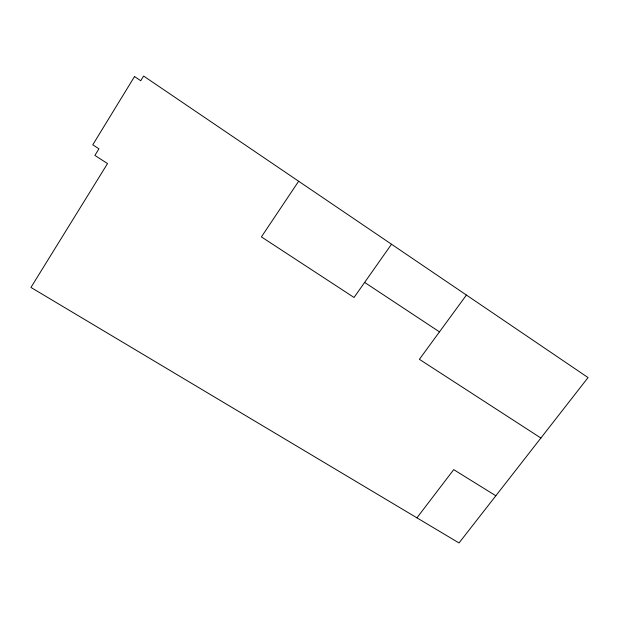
<?xml version="1.0" encoding="UTF-8"?>
<svg xmlns="http://www.w3.org/2000/svg" width="619" height="619" viewBox="0 0 619 619"><rect width="100%" height="100%" fill="white"/><g stroke="black" fill="none" stroke-linecap="round" stroke-linejoin="round"><path stroke-width="0.93" d="M298.644 181.235L261.404 236.899L354.037 297.476L391.502 244.226M466.424 295.062L419.388 359.314L540.89 438.028M416.935 517.832L453.712 469.651L495.85 495.757M364.637 282.411L439.482 331.869M134.524 76.547L92.78 144.8L98.947 148.8L94.893 155.415L107.52 163.571L30.95 287.44L459.019 542.956L588.05 377.575L143.608 76.044L140.73 80.741L134.524 76.547"/></g></svg>
